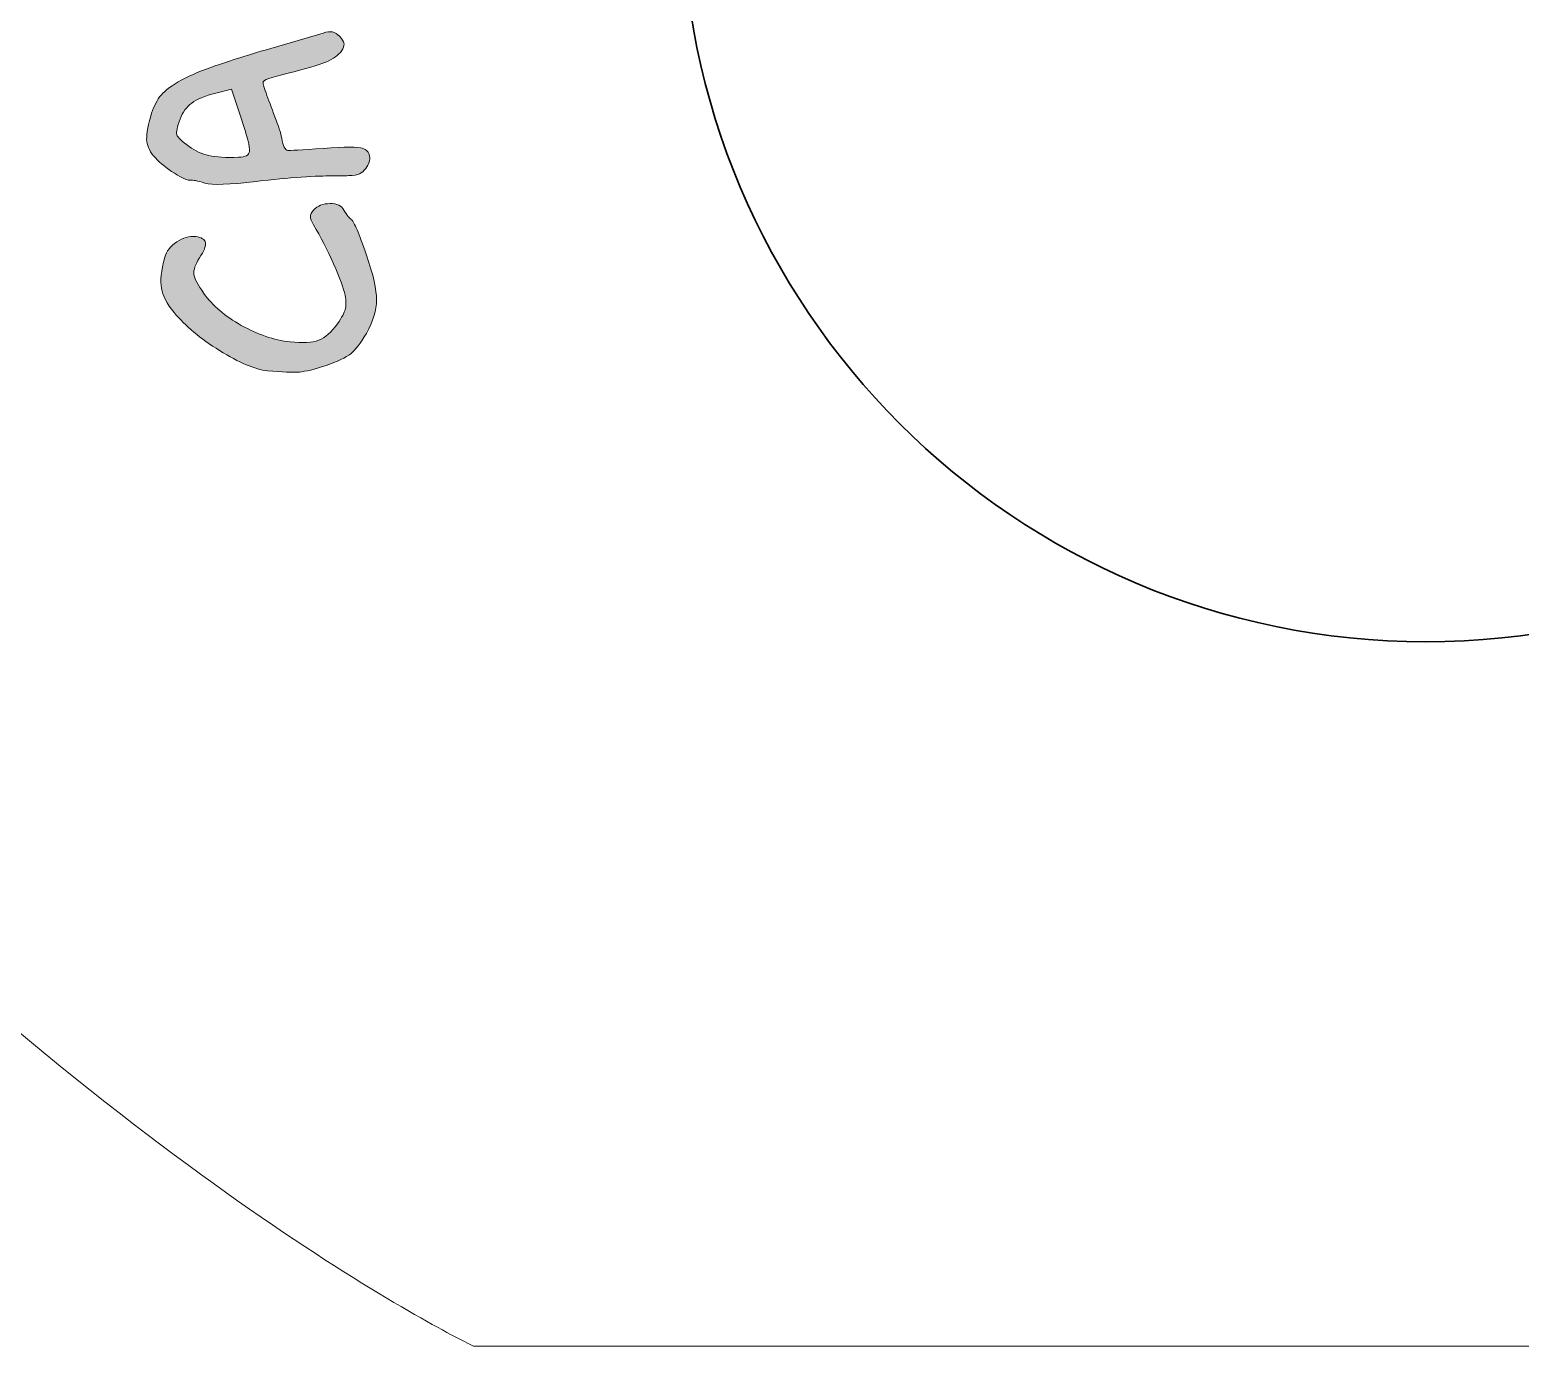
# Model space of a CAD drawing. Header units: inches. Extents: x -377 to 507, y -117 to 625.
# Drawn here: x -328.79 to -301.75, y 441.74 to 465.62 of the extents above; entities that cross this region are included whole.
import ezdxf

# ---------------------------------------------------------------- set-up
doc = ezdxf.new("R2010")
doc.units = ezdxf.units.IN
doc.header["$MEASUREMENT"] = 0
doc.layers.add('CUT', color=7, linetype='Continuous')
doc.layers.add('ENGRAVE', color=7, linetype='Continuous')

# ---------------------------------------------------------------- blocks, each defined once
blk = doc.blocks.new('block 231')
at = {"layer": 'CUT', "color": 7, "lineweight": 9}
blk.add_lwpolyline([(-320.737, 441.745), (-140.151, 441.745)], dxfattribs=at)
blk = doc.blocks.new('block 230')
at = {"layer": 'CUT'}
blk.add_blockref('block 231', (0, 0), dxfattribs=at)
blk = doc.blocks.new('block 227')
at = {"layer": 'CUT'}
blk.add_blockref('block 230', (0, 0), dxfattribs=at)
blk = doc.blocks.new('block 265')
at = {"layer": 'ENGRAVE'}
h = blk.add_hatch(color=7, dxfattribs=at)
h.dxf.hatch_style = 2
edge = h.paths.add_edge_path()
edge.add_spline(control_points=[(-326.514, 463.298), (-326.606, 463.401), (-326.658, 463.5), (-326.67, 463.594), (-326.681, 463.689), (-326.657, 463.843), (-326.599, 464.057), (-326.556, 464.199), (-326.502, 464.314), (-326.438, 464.404), (-326.373, 464.494), (-326.26, 464.585), (-326.099, 464.678), (-325.937, 464.771), (-325.74, 464.859), (-325.508, 464.941), (-325.276, 465.024), (-324.948, 465.128), (-324.524, 465.256), (-324.524, 465.256), (-323.471, 465.564), (-323.471, 465.564), (-323.398, 465.587), (-323.341, 465.593), (-323.3, 465.584), (-323.259, 465.574), (-323.215, 465.546), (-323.167, 465.499), (-323.124, 465.451), (-323.099, 465.413), (-323.091, 465.384), (-323.084, 465.355), (-323.091, 465.319), (-323.113, 465.276), (-323.161, 465.19), (-323.246, 465.117), (-323.369, 465.06), (-323.492, 465.002), (-323.695, 464.938), (-323.979, 464.868), (-324.338, 464.782), (-324.529, 464.723), (-324.553, 464.688), (-324.566, 464.668), (-324.551, 464.598), (-324.506, 464.477), (-324.462, 464.356), (-324.408, 464.213), (-324.344, 464.046), (-324.281, 463.879), (-324.24, 463.75), (-324.222, 463.658), (-324.195, 463.513), (-324.158, 463.438), (-324.109, 463.434), (-324.083, 463.431), (-323.869, 463.443), (-323.467, 463.471), (-323.065, 463.499), (-322.83, 463.501), (-322.76, 463.475), (-322.682, 463.451), (-322.638, 463.404), (-322.627, 463.332), (-322.616, 463.261), (-322.639, 463.186), (-322.697, 463.106), (-322.732, 463.061), (-322.769, 463.029), (-322.808, 463.011), (-322.848, 462.992), (-322.914, 462.981), (-323.005, 462.977), (-323.097, 462.972), (-323.201, 462.971), (-323.318, 462.973), (-323.435, 462.974), (-323.617, 462.967), (-323.866, 462.95), (-324.115, 462.933), (-324.387, 462.908), (-324.682, 462.874), (-325.17, 462.812), (-325.482, 462.802), (-325.617, 462.843), (-325.752, 462.884), (-325.838, 462.901), (-325.875, 462.895), (-325.925, 462.885), (-326.023, 462.927), (-326.167, 463.02), (-326.312, 463.114), (-326.427, 463.206), (-326.514, 463.298)], knot_values=[0, 0, 0, 0, 1, 1, 1, 2, 2, 2, 3, 3, 3, 4, 4, 4, 5, 5, 5, 6, 6, 6, 7, 7, 7, 8, 8, 8, 9, 9, 9, 10, 10, 10, 11, 11, 11, 12, 12, 12, 13, 13, 13, 14, 14, 14, 15, 15, 15, 16, 16, 16, 17, 17, 17, 18, 18, 18, 19, 19, 19, 20, 20, 20, 21, 21, 21, 22, 22, 22, 23, 23, 23, 24, 24, 24, 25, 25, 25, 26, 26, 26, 27, 27, 27, 28, 28, 28, 29, 29, 29, 30, 30, 30, 31, 31, 31, 31], degree=3, periodic=1)
edge = h.paths.add_edge_path()
edge.add_spline(control_points=[(-326.065, 464.002), (-326.12, 463.859), (-326.139, 463.764), (-326.124, 463.72), (-326.11, 463.675), (-326.035, 463.603), (-325.9, 463.504), (-325.79, 463.425), (-325.671, 463.371), (-325.543, 463.342), (-325.414, 463.312), (-325.235, 463.302), (-325.004, 463.311), (-324.879, 463.313), (-324.813, 463.349), (-324.804, 463.419), (-324.797, 463.494), (-324.848, 463.693), (-324.956, 464.018), (-324.956, 464.018), (-325.133, 464.546), (-325.133, 464.546), (-325.133, 464.546), (-325.417, 464.474), (-325.417, 464.474), (-325.614, 464.423), (-325.76, 464.364), (-325.855, 464.294), (-325.949, 464.225), (-326.019, 464.127), (-326.065, 464.002)], knot_values=[0, 0, 0, 0, 1, 1, 1, 2, 2, 2, 3, 3, 3, 4, 4, 4, 5, 5, 5, 6, 6, 6, 7, 7, 7, 8, 8, 8, 9, 9, 9, 10, 10, 10, 10], degree=3, periodic=1)
h = blk.add_hatch(color=7, dxfattribs=at)
h.dxf.hatch_style = 2
edge = h.paths.add_edge_path()
edge.add_spline(control_points=[(-326.173, 460.493), (-326.304, 460.654), (-326.381, 460.801), (-326.405, 460.934), (-326.428, 461.067), (-326.407, 461.254), (-326.343, 461.496), (-326.313, 461.605), (-326.241, 461.698), (-326.127, 461.775), (-326.012, 461.852), (-325.897, 461.884), (-325.781, 461.871), (-325.673, 461.858), (-325.615, 461.822), (-325.605, 461.76), (-325.595, 461.699), (-325.632, 461.607), (-325.715, 461.484), (-325.79, 461.364), (-325.823, 461.266), (-325.815, 461.191), (-325.807, 461.115), (-325.746, 460.998), (-325.634, 460.84), (-325.478, 460.621), (-325.251, 460.428), (-324.955, 460.261), (-324.658, 460.095), (-324.363, 459.995), (-324.069, 459.962), (-323.841, 459.938), (-323.668, 459.947), (-323.552, 459.992), (-323.435, 460.037), (-323.321, 460.137), (-323.209, 460.292), (-323.131, 460.404), (-323.083, 460.49), (-323.067, 460.552), (-323.05, 460.614), (-323.051, 460.7), (-323.071, 460.809), (-323.095, 460.931), (-323.165, 461.12), (-323.281, 461.379), (-323.396, 461.636), (-323.517, 461.871), (-323.644, 462.083), (-323.681, 462.151), (-323.699, 462.201), (-323.7, 462.235), (-323.7, 462.268), (-323.681, 462.307), (-323.643, 462.352), (-323.571, 462.43), (-323.472, 462.47), (-323.344, 462.471), (-323.217, 462.473), (-323.133, 462.433), (-323.092, 462.353), (-323.067, 462.304), (-323.041, 462.266), (-323.016, 462.239), (-322.991, 462.211), (-322.969, 462.19), (-322.95, 462.174), (-322.931, 462.158), (-322.899, 462.098), (-322.854, 461.992), (-322.809, 461.887), (-322.751, 461.734), (-322.683, 461.534), (-322.56, 461.178), (-322.499, 460.906), (-322.5, 460.721), (-322.501, 460.534), (-322.562, 460.333), (-322.685, 460.116), (-322.789, 459.937), (-322.884, 459.814), (-322.97, 459.746), (-323.057, 459.678), (-323.21, 459.606), (-323.43, 459.53), (-323.626, 459.463), (-323.783, 459.425), (-323.901, 459.415), (-324.019, 459.406), (-324.211, 459.414), (-324.479, 459.438), (-324.707, 459.462), (-324.997, 459.584), (-325.348, 459.804), (-325.698, 460.023), (-325.973, 460.253), (-326.173, 460.493)], knot_values=[0, 0, 0, 0, 1, 1, 1, 2, 2, 2, 3, 3, 3, 4, 4, 4, 5, 5, 5, 6, 6, 6, 7, 7, 7, 8, 8, 8, 9, 9, 9, 10, 10, 10, 11, 11, 11, 12, 12, 12, 13, 13, 13, 14, 14, 14, 15, 15, 15, 16, 16, 16, 17, 17, 17, 18, 18, 18, 19, 19, 19, 20, 20, 20, 21, 21, 21, 22, 22, 22, 23, 23, 23, 24, 24, 24, 25, 25, 25, 26, 26, 26, 27, 27, 27, 28, 28, 28, 29, 29, 29, 30, 30, 30, 31, 31, 31, 32, 32, 32, 32], degree=3, periodic=1)
at = {"layer": 'ENGRAVE', "lineweight": 0}
for points, knots in [([(-326.514, 463.298), (-326.606, 463.401), (-326.658, 463.5), (-326.67, 463.594), (-326.681, 463.689), (-326.657, 463.843), (-326.599, 464.057), (-326.556, 464.199), (-326.502, 464.314), (-326.438, 464.404), (-326.373, 464.494), (-326.26, 464.585), (-326.099, 464.678), (-325.937, 464.771), (-325.74, 464.859), (-325.508, 464.941), (-325.276, 465.024), (-324.948, 465.128), (-324.524, 465.256), (-324.524, 465.256), (-323.471, 465.564), (-323.471, 465.564), (-323.398, 465.587), (-323.341, 465.593), (-323.3, 465.584), (-323.259, 465.574), (-323.215, 465.546), (-323.167, 465.499), (-323.124, 465.451), (-323.099, 465.413), (-323.091, 465.384), (-323.084, 465.355), (-323.091, 465.319), (-323.113, 465.276), (-323.161, 465.19), (-323.246, 465.117), (-323.369, 465.06), (-323.492, 465.002), (-323.695, 464.938), (-323.979, 464.868), (-324.338, 464.782), (-324.529, 464.723), (-324.553, 464.688), (-324.566, 464.668), (-324.551, 464.598), (-324.506, 464.477), (-324.462, 464.356), (-324.408, 464.213), (-324.344, 464.046), (-324.281, 463.879), (-324.24, 463.75), (-324.222, 463.658), (-324.195, 463.513), (-324.158, 463.438), (-324.109, 463.434), (-324.083, 463.431), (-323.869, 463.443), (-323.467, 463.471), (-323.065, 463.499), (-322.83, 463.501), (-322.76, 463.475), (-322.682, 463.451), (-322.638, 463.404), (-322.627, 463.332), (-322.616, 463.261), (-322.639, 463.186), (-322.697, 463.106), (-322.732, 463.061), (-322.769, 463.029), (-322.808, 463.011), (-322.848, 462.992), (-322.914, 462.981), (-323.005, 462.977), (-323.097, 462.972), (-323.201, 462.971), (-323.318, 462.973), (-323.435, 462.974), (-323.617, 462.967), (-323.866, 462.95), (-324.115, 462.933), (-324.387, 462.908), (-324.682, 462.874), (-325.17, 462.812), (-325.482, 462.802), (-325.617, 462.843), (-325.752, 462.884), (-325.838, 462.901), (-325.875, 462.895), (-325.925, 462.885), (-326.023, 462.927), (-326.167, 463.02), (-326.312, 463.114), (-326.427, 463.206), (-326.514, 463.298)], [0, 0, 0, 0, 1, 1, 1, 2, 2, 2, 3, 3, 3, 4, 4, 4, 5, 5, 5, 6, 6, 6, 7, 7, 7, 8, 8, 8, 9, 9, 9, 10, 10, 10, 11, 11, 11, 12, 12, 12, 13, 13, 13, 14, 14, 14, 15, 15, 15, 16, 16, 16, 17, 17, 17, 18, 18, 18, 19, 19, 19, 20, 20, 20, 21, 21, 21, 22, 22, 22, 23, 23, 23, 24, 24, 24, 25, 25, 25, 26, 26, 26, 27, 27, 27, 28, 28, 28, 29, 29, 29, 30, 30, 30, 31, 31, 31, 31]), ([(-326.065, 464.002), (-326.12, 463.859), (-326.139, 463.764), (-326.124, 463.72), (-326.11, 463.675), (-326.035, 463.603), (-325.9, 463.504), (-325.79, 463.425), (-325.671, 463.371), (-325.543, 463.342), (-325.414, 463.312), (-325.235, 463.302), (-325.004, 463.311), (-324.879, 463.313), (-324.813, 463.349), (-324.804, 463.419), (-324.797, 463.494), (-324.848, 463.693), (-324.956, 464.018), (-324.956, 464.018), (-325.133, 464.546), (-325.133, 464.546), (-325.133, 464.546), (-325.417, 464.474), (-325.417, 464.474), (-325.614, 464.423), (-325.76, 464.364), (-325.855, 464.294), (-325.949, 464.225), (-326.019, 464.127), (-326.065, 464.002)], [0, 0, 0, 0, 1, 1, 1, 2, 2, 2, 3, 3, 3, 4, 4, 4, 5, 5, 5, 6, 6, 6, 7, 7, 7, 8, 8, 8, 9, 9, 9, 10, 10, 10, 10]), ([(-326.173, 460.493), (-326.304, 460.654), (-326.381, 460.801), (-326.405, 460.934), (-326.428, 461.067), (-326.407, 461.254), (-326.343, 461.496), (-326.313, 461.605), (-326.241, 461.698), (-326.127, 461.775), (-326.012, 461.852), (-325.897, 461.884), (-325.781, 461.871), (-325.673, 461.858), (-325.615, 461.822), (-325.605, 461.76), (-325.595, 461.699), (-325.632, 461.607), (-325.715, 461.484), (-325.79, 461.364), (-325.823, 461.266), (-325.815, 461.191), (-325.807, 461.115), (-325.746, 460.998), (-325.634, 460.84), (-325.478, 460.621), (-325.251, 460.428), (-324.955, 460.261), (-324.658, 460.095), (-324.363, 459.995), (-324.069, 459.962), (-323.841, 459.938), (-323.668, 459.947), (-323.552, 459.992), (-323.435, 460.037), (-323.321, 460.137), (-323.209, 460.292), (-323.131, 460.404), (-323.083, 460.49), (-323.067, 460.552), (-323.05, 460.614), (-323.051, 460.7), (-323.071, 460.809), (-323.095, 460.931), (-323.165, 461.12), (-323.281, 461.379), (-323.396, 461.636), (-323.517, 461.871), (-323.644, 462.083), (-323.681, 462.151), (-323.699, 462.201), (-323.7, 462.235), (-323.7, 462.268), (-323.681, 462.307), (-323.643, 462.352), (-323.571, 462.43), (-323.472, 462.47), (-323.344, 462.471), (-323.217, 462.473), (-323.133, 462.433), (-323.092, 462.353), (-323.067, 462.304), (-323.041, 462.266), (-323.016, 462.239), (-322.991, 462.211), (-322.969, 462.19), (-322.95, 462.174), (-322.931, 462.158), (-322.899, 462.098), (-322.854, 461.992), (-322.809, 461.887), (-322.751, 461.734), (-322.683, 461.534), (-322.56, 461.178), (-322.499, 460.906), (-322.5, 460.721), (-322.501, 460.534), (-322.562, 460.333), (-322.685, 460.116), (-322.789, 459.937), (-322.884, 459.814), (-322.97, 459.746), (-323.057, 459.678), (-323.21, 459.606), (-323.43, 459.53), (-323.626, 459.463), (-323.783, 459.425), (-323.901, 459.415), (-324.019, 459.406), (-324.211, 459.414), (-324.479, 459.438), (-324.707, 459.462), (-324.997, 459.584), (-325.348, 459.804), (-325.698, 460.023), (-325.973, 460.253), (-326.173, 460.493)], [0, 0, 0, 0, 1, 1, 1, 2, 2, 2, 3, 3, 3, 4, 4, 4, 5, 5, 5, 6, 6, 6, 7, 7, 7, 8, 8, 8, 9, 9, 9, 10, 10, 10, 11, 11, 11, 12, 12, 12, 13, 13, 13, 14, 14, 14, 15, 15, 15, 16, 16, 16, 17, 17, 17, 18, 18, 18, 19, 19, 19, 20, 20, 20, 21, 21, 21, 22, 22, 22, 23, 23, 23, 24, 24, 24, 25, 25, 25, 26, 26, 26, 27, 27, 27, 28, 28, 28, 29, 29, 29, 30, 30, 30, 31, 31, 31, 32, 32, 32, 32])]:
    blk.add_open_spline(points, degree=3, knots=knots, dxfattribs=at)

msp = doc.modelspace()

# ---------------------------------------------------------------- linework, layer by layer
at = {"layer": 'CUT', "color": 7, "lineweight": 35}
msp.add_open_spline([(-289.961, 468.023), (-289.961, 460.567), (-296.005, 454.523), (-303.461, 454.523), (-310.917, 454.523), (-316.961, 460.567), (-316.961, 468.023), (-316.961, 475.478), (-310.917, 481.523), (-303.461, 481.523), (-296.005, 481.523), (-289.961, 475.478), (-289.961, 468.023)], degree=3, knots=[0, 0, 0, 0, 1, 1, 1, 2, 2, 2, 3, 3, 3, 4, 4, 4, 4], dxfattribs=at)
at = {"layer": 'CUT', "color": 7, "lineweight": 9}
msp.add_open_spline([(-320.737, 441.745), (-320.737, 441.745), (-325.512, 443.973), (-332.459, 450.523)], degree=3, dxfattribs=at)

# ---------------------------------------------------------------- block references
at = {"layer": 'CUT'}
msp.add_blockref('block 227', (0, 0), dxfattribs=at)
at = {"layer": 'ENGRAVE'}
msp.add_blockref('block 265', (0, 0), dxfattribs=at)

doc.saveas('drawing.dxf')
